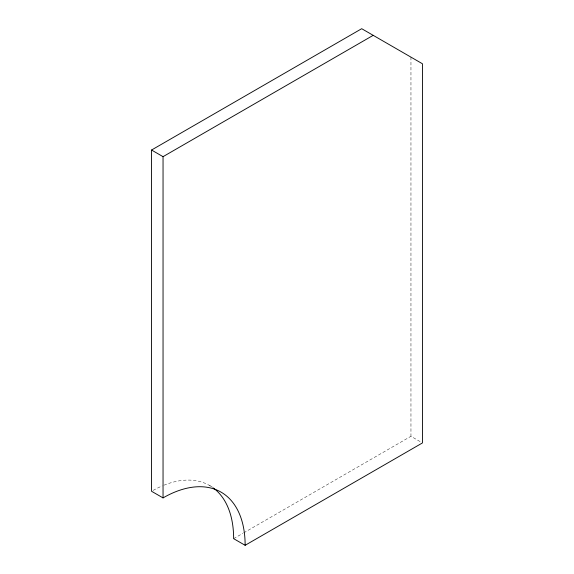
<?xml version="1.0" encoding="UTF-8"?>
<svg xmlns="http://www.w3.org/2000/svg" width="574" height="574" viewBox="0 0 574 574"><rect width="100%" height="100%" fill="white"/><g stroke="black" fill="none" stroke-linecap="round" stroke-linejoin="round"><path stroke-width="0.43" stroke-dasharray="2.87 2.15" d="M233.64 538.663L242.931 533.303M243.706 532.851L410.955 436.297L420.914 442.045M209.596 485.518L212.66 487.29M410.955 57.135L410.955 436.297M163.899 485.217A116.092 67.029 -60 0 1 212.552 487.412M153.086 490.404A116.092 67.029 -60 0 1 162.27 485.891"/><path stroke-width="0.86" d="M245.134 545.3A116.092 67.029 -60 0 0 163.045 497.902L151.55 491.272L151.55 150.029L361.699 28.7L422.45 63.771L422.45 442.927L245.134 545.3L233.64 538.663A116.092 67.029 -60 0 0 213.27 487.929M151.55 150.029L163.045 156.666L373.193 35.337M163.045 156.666L163.045 497.902"/></g></svg>
